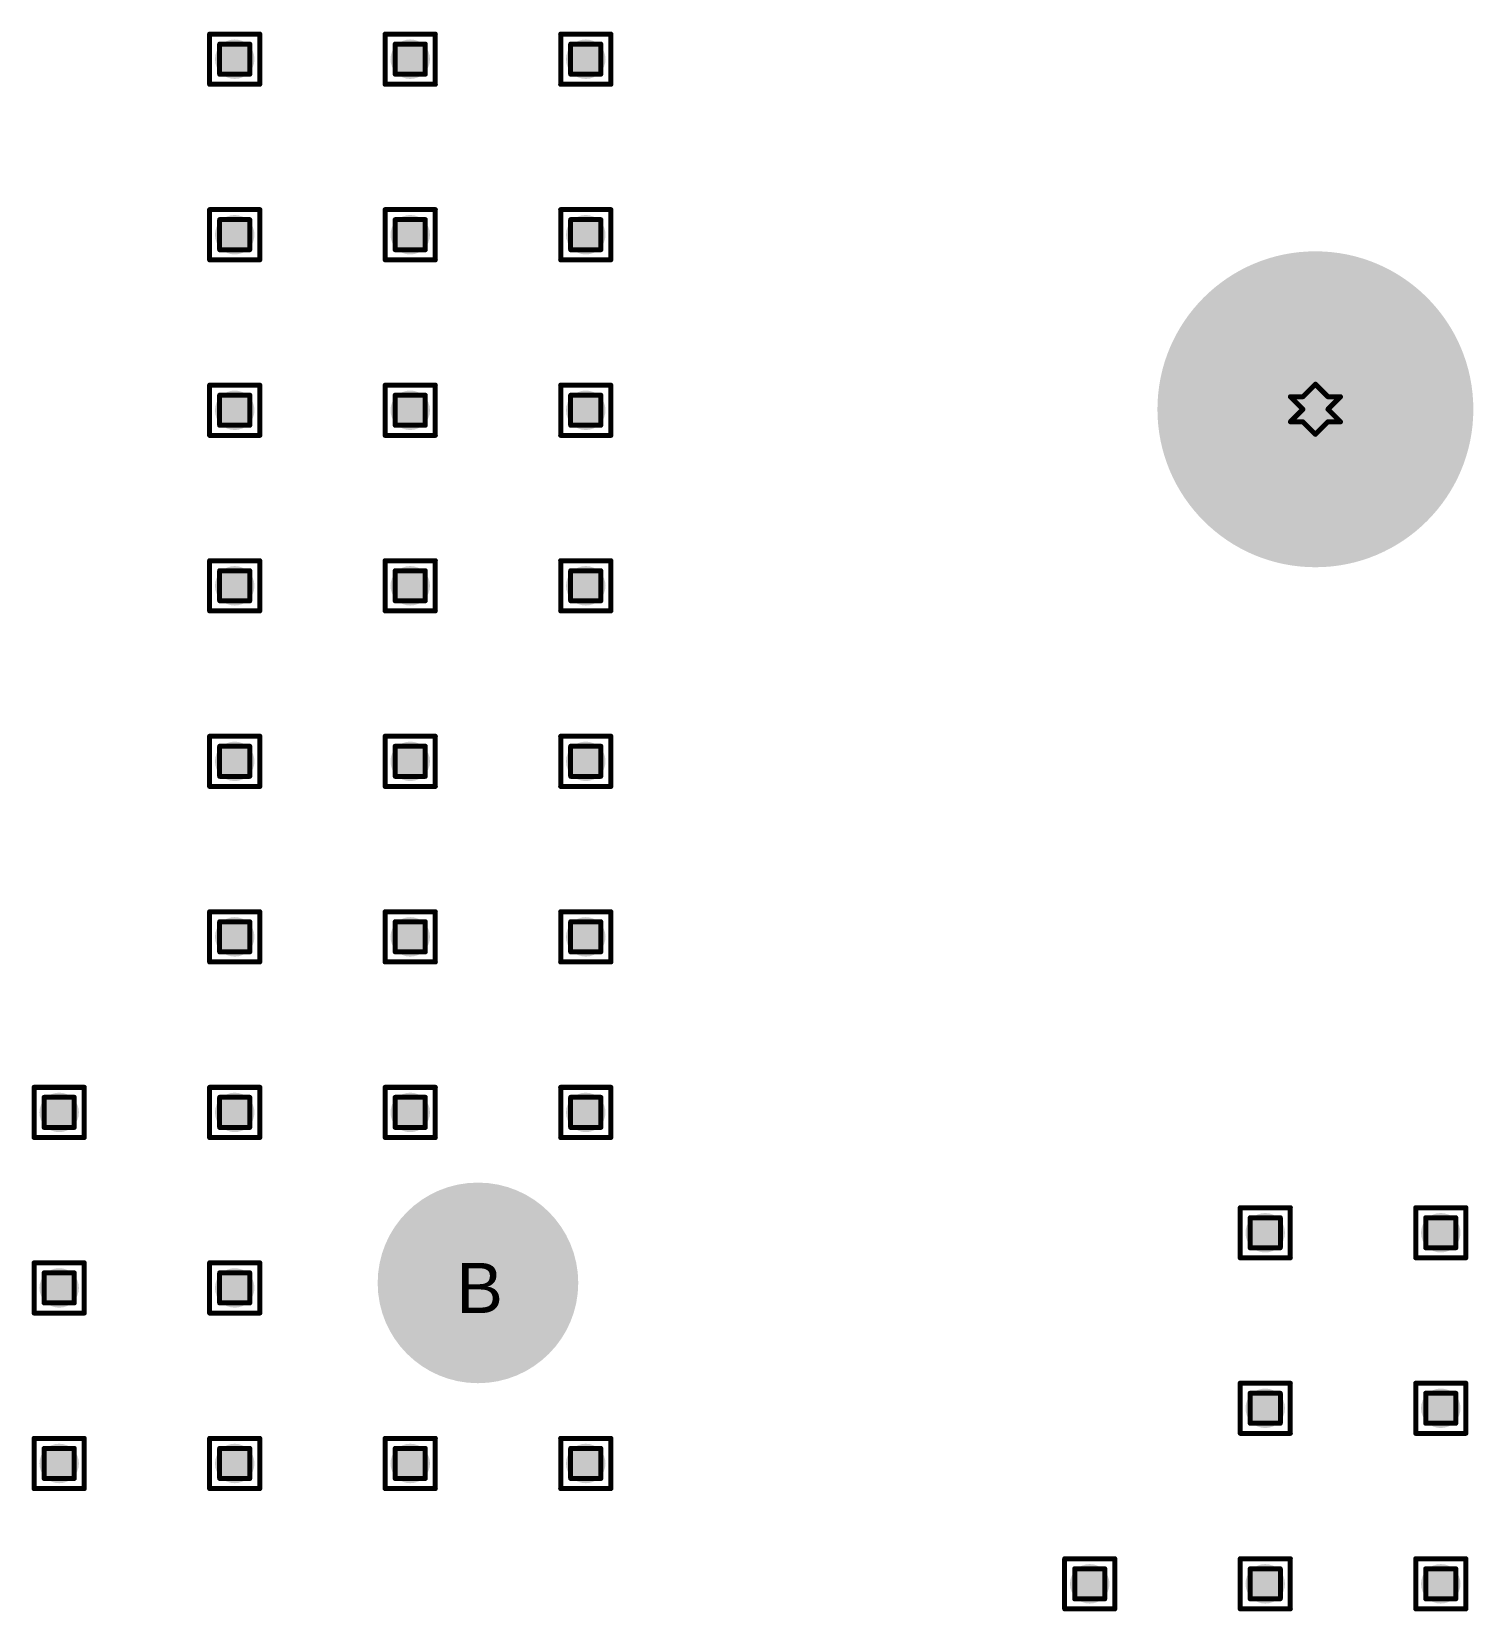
# Model space of a CAD drawing. Header units: millimetres. Extents: x -25 to 478, y -31 to 252.
# Drawn here: x 250.06 to 264.66, y 103.09 to 119.09 of the extents above; entities that cross this region are included whole.
import ezdxf

# ---------------------------------------------------------------- set-up
doc = ezdxf.new("R2010")
doc.units = ezdxf.units.MM
for name, color, linetype in [('DrillDrawing', 1, 'Continuous'), ('MultiLayer', 9, 'Continuous'), ('PadHoleLayer', 156, 'Continuous'), ('ViaHoleLayer', 16, 'Continuous')]:
    doc.layers.add(name, color=color, linetype=linetype)
doc.styles.add('Arial', font='', dxfattribs={"height": 0.2})
doc.styles.get('Arial').set_extended_font_data('Arial')

# ---------------------------------------------------------------- blocks, each defined once
blk = doc.blocks.new('KEYSTONE5000_956')
at = {"layer": 'MultiLayer'}
h = blk.add_hatch(color=9, dxfattribs=at)
edge = h.paths.add_edge_path()
edge.add_arc((0, 0), 1.016, 0, 360)
at = {"layer": 'PadHoleLayer'}
h = blk.add_hatch(color=156, dxfattribs=at)
edge = h.paths.add_edge_path()
edge.add_arc((0, 0), 0.508, 0, 360)

msp = doc.modelspace()

# ---------------------------------------------------------------- hatches: boundary and pattern name
at = {"layer": 'ViaHoleLayer'}
h = msp.add_hatch(color=16, dxfattribs=at)
edge = h.paths.add_edge_path()
edge.add_arc((252.113, 118.811), 0.2, 0, 360)
h = msp.add_hatch(color=16, dxfattribs=at)
edge = h.paths.add_edge_path()
edge.add_arc((253.891, 118.811), 0.2, 0, 360)
h = msp.add_hatch(color=16, dxfattribs=at)
edge = h.paths.add_edge_path()
edge.add_arc((255.669, 118.811), 0.2, 0, 360)
h = msp.add_hatch(color=16, dxfattribs=at)
edge = h.paths.add_edge_path()
edge.add_arc((252.113, 117.033), 0.2, 0, 360)
h = msp.add_hatch(color=16, dxfattribs=at)
edge = h.paths.add_edge_path()
edge.add_arc((253.891, 117.033), 0.2, 0, 360)
h = msp.add_hatch(color=16, dxfattribs=at)
edge = h.paths.add_edge_path()
edge.add_arc((255.669, 117.033), 0.2, 0, 360)
h = msp.add_hatch(color=16, dxfattribs=at)
edge = h.paths.add_edge_path()
edge.add_arc((263.06, 115.265), 1.6, 0, 360)
h = msp.add_hatch(color=16, dxfattribs=at)
edge = h.paths.add_edge_path()
edge.add_arc((252.113, 115.255), 0.2, 0, 360)
h = msp.add_hatch(color=16, dxfattribs=at)
edge = h.paths.add_edge_path()
edge.add_arc((253.891, 115.255), 0.2, 0, 360)
h = msp.add_hatch(color=16, dxfattribs=at)
edge = h.paths.add_edge_path()
edge.add_arc((255.669, 115.255), 0.2, 0, 360)
h = msp.add_hatch(color=16, dxfattribs=at)
edge = h.paths.add_edge_path()
edge.add_arc((252.113, 113.477), 0.2, 0, 360)
h = msp.add_hatch(color=16, dxfattribs=at)
edge = h.paths.add_edge_path()
edge.add_arc((253.891, 113.477), 0.2, 0, 360)
h = msp.add_hatch(color=16, dxfattribs=at)
edge = h.paths.add_edge_path()
edge.add_arc((255.669, 113.477), 0.2, 0, 360)
h = msp.add_hatch(color=16, dxfattribs=at)
edge = h.paths.add_edge_path()
edge.add_arc((252.113, 111.699), 0.2, 0, 360)
h = msp.add_hatch(color=16, dxfattribs=at)
edge = h.paths.add_edge_path()
edge.add_arc((253.891, 111.699), 0.2, 0, 360)
h = msp.add_hatch(color=16, dxfattribs=at)
edge = h.paths.add_edge_path()
edge.add_arc((255.669, 111.699), 0.2, 0, 360)
h = msp.add_hatch(color=16, dxfattribs=at)
edge = h.paths.add_edge_path()
edge.add_arc((252.113, 109.921), 0.2, 0, 360)
h = msp.add_hatch(color=16, dxfattribs=at)
edge = h.paths.add_edge_path()
edge.add_arc((253.891, 109.921), 0.2, 0, 360)
h = msp.add_hatch(color=16, dxfattribs=at)
edge = h.paths.add_edge_path()
edge.add_arc((255.669, 109.921), 0.2, 0, 360)
h = msp.add_hatch(color=16, dxfattribs=at)
edge = h.paths.add_edge_path()
edge.add_arc((250.335, 108.143), 0.2, 0, 360)
h = msp.add_hatch(color=16, dxfattribs=at)
edge = h.paths.add_edge_path()
edge.add_arc((252.113, 108.143), 0.2, 0, 360)
h = msp.add_hatch(color=16, dxfattribs=at)
edge = h.paths.add_edge_path()
edge.add_arc((253.891, 108.143), 0.2, 0, 360)
h = msp.add_hatch(color=16, dxfattribs=at)
edge = h.paths.add_edge_path()
edge.add_arc((255.669, 108.143), 0.2, 0, 360)
h = msp.add_hatch(color=16, dxfattribs=at)
edge = h.paths.add_edge_path()
edge.add_arc((262.552, 106.924), 0.2, 0, 360)
h = msp.add_hatch(color=16, dxfattribs=at)
edge = h.paths.add_edge_path()
edge.add_arc((264.33, 106.924), 0.2, 0, 360)
h = msp.add_hatch(color=16, dxfattribs=at)
edge = h.paths.add_edge_path()
edge.add_arc((250.335, 106.365), 0.2, 0, 360)
h = msp.add_hatch(color=16, dxfattribs=at)
edge = h.paths.add_edge_path()
edge.add_arc((252.113, 106.365), 0.2, 0, 360)
h = msp.add_hatch(color=16, dxfattribs=at)
edge = h.paths.add_edge_path()
edge.add_arc((262.552, 105.146), 0.2, 0, 360)
h = msp.add_hatch(color=16, dxfattribs=at)
edge = h.paths.add_edge_path()
edge.add_arc((264.33, 105.146), 0.2, 0, 360)
h = msp.add_hatch(color=16, dxfattribs=at)
edge = h.paths.add_edge_path()
edge.add_arc((250.335, 104.587), 0.2, 0, 360)
h = msp.add_hatch(color=16, dxfattribs=at)
edge = h.paths.add_edge_path()
edge.add_arc((252.113, 104.587), 0.2, 0, 360)
h = msp.add_hatch(color=16, dxfattribs=at)
edge = h.paths.add_edge_path()
edge.add_arc((253.891, 104.587), 0.2, 0, 360)
h = msp.add_hatch(color=16, dxfattribs=at)
edge = h.paths.add_edge_path()
edge.add_arc((255.669, 104.587), 0.2, 0, 360)
h = msp.add_hatch(color=16, dxfattribs=at)
edge = h.paths.add_edge_path()
edge.add_arc((260.774, 103.368), 0.2, 0, 360)
h = msp.add_hatch(color=16, dxfattribs=at)
edge = h.paths.add_edge_path()
edge.add_arc((262.552, 103.368), 0.2, 0, 360)
h = msp.add_hatch(color=16, dxfattribs=at)
edge = h.paths.add_edge_path()
edge.add_arc((264.33, 103.368), 0.2, 0, 360)

# ---------------------------------------------------------------- linework, layer by layer
at = {"layer": 'DrillDrawing', "const_width": 0.0508}
for points in [[(251.859, 119.065), (252.367, 119.065)], [(251.859, 118.557), (251.859, 119.065)], [(252.367, 118.557), (252.367, 119.065)], [(253.637, 119.065), (254.145, 119.065)], [(253.637, 118.557), (253.637, 119.065)], [(254.145, 118.557), (254.145, 119.065)], [(255.415, 119.065), (255.923, 119.065)], [(255.415, 118.557), (255.415, 119.065)], [(255.923, 118.557), (255.923, 119.065)], [(251.96, 118.964), (252.265, 118.964)], [(251.96, 118.659), (251.96, 118.964)], [(252.265, 118.659), (252.265, 118.964)], [(253.738, 118.964), (254.043, 118.964)], [(253.738, 118.659), (253.738, 118.964)], [(254.043, 118.659), (254.043, 118.964)], [(255.516, 118.964), (255.821, 118.964)], [(255.516, 118.659), (255.516, 118.964)], [(255.821, 118.659), (255.821, 118.964)], [(251.859, 118.557), (252.367, 118.557)], [(251.96, 118.659), (252.265, 118.659)], [(253.637, 118.557), (254.145, 118.557)], [(253.738, 118.659), (254.043, 118.659)], [(255.415, 118.557), (255.923, 118.557)], [(255.516, 118.659), (255.821, 118.659)], [(251.859, 117.287), (252.367, 117.287)], [(251.859, 116.779), (251.859, 117.287)], [(252.367, 116.779), (252.367, 117.287)], [(253.637, 117.287), (254.145, 117.287)], [(253.637, 116.779), (253.637, 117.287)], [(254.145, 116.779), (254.145, 117.287)], [(255.415, 117.287), (255.923, 117.287)], [(255.415, 116.779), (255.415, 117.287)], [(255.923, 116.779), (255.923, 117.287)], [(251.96, 117.186), (252.265, 117.186)], [(251.96, 116.881), (251.96, 117.186)], [(252.265, 116.881), (252.265, 117.186)], [(253.738, 117.186), (254.043, 117.186)], [(253.738, 116.881), (253.738, 117.186)], [(254.043, 116.881), (254.043, 117.186)], [(255.516, 117.186), (255.821, 117.186)], [(255.516, 116.881), (255.516, 117.186)], [(255.821, 116.881), (255.821, 117.186)], [(251.96, 116.881), (252.265, 116.881)], [(253.738, 116.881), (254.043, 116.881)], [(255.516, 116.881), (255.821, 116.881)], [(251.859, 116.779), (252.367, 116.779)], [(253.637, 116.779), (254.145, 116.779)], [(255.415, 116.779), (255.923, 116.779)], [(251.859, 115.509), (252.367, 115.509)], [(251.859, 115.001), (251.859, 115.509)], [(252.367, 115.001), (252.367, 115.509)], [(253.637, 115.509), (254.145, 115.509)], [(253.637, 115.001), (253.637, 115.509)], [(254.145, 115.001), (254.145, 115.509)], [(255.415, 115.509), (255.923, 115.509)], [(255.415, 115.001), (255.415, 115.509)], [(255.923, 115.001), (255.923, 115.509)], [(262.933, 115.392), (263.06, 115.519)], [(263.06, 115.519), (263.187, 115.392)], [(251.96, 115.408), (252.265, 115.408)], [(251.96, 115.103), (251.96, 115.408)], [(252.265, 115.103), (252.265, 115.408)], [(253.738, 115.408), (254.043, 115.408)], [(253.738, 115.103), (253.738, 115.408)], [(254.043, 115.103), (254.043, 115.408)], [(255.516, 115.408), (255.821, 115.408)], [(255.516, 115.103), (255.516, 115.408)], [(255.821, 115.103), (255.821, 115.408)], [(262.806, 115.392), (262.933, 115.265)], [(262.806, 115.392), (262.933, 115.392)], [(263.187, 115.392), (263.314, 115.392)], [(263.187, 115.265), (263.314, 115.392)], [(262.806, 115.138), (262.933, 115.265)], [(263.187, 115.265), (263.314, 115.138)], [(251.96, 115.103), (252.265, 115.103)], [(253.738, 115.103), (254.043, 115.103)], [(255.516, 115.103), (255.821, 115.103)], [(262.806, 115.138), (262.933, 115.138)], [(262.933, 115.138), (263.06, 115.011)], [(263.06, 115.011), (263.187, 115.138)], [(263.187, 115.138), (263.314, 115.138)], [(251.859, 115.001), (252.367, 115.001)], [(253.637, 115.001), (254.145, 115.001)], [(255.415, 115.001), (255.923, 115.001)], [(251.859, 113.731), (252.367, 113.731)], [(251.859, 113.223), (251.859, 113.731)], [(251.96, 113.63), (252.265, 113.63)], [(251.96, 113.325), (251.96, 113.63)], [(252.265, 113.325), (252.265, 113.63)], [(252.367, 113.223), (252.367, 113.731)], [(253.637, 113.731), (254.145, 113.731)], [(253.637, 113.223), (253.637, 113.731)], [(253.738, 113.63), (254.043, 113.63)], [(253.738, 113.325), (253.738, 113.63)], [(254.043, 113.325), (254.043, 113.63)], [(254.145, 113.223), (254.145, 113.731)], [(255.415, 113.731), (255.923, 113.731)], [(255.415, 113.223), (255.415, 113.731)], [(255.516, 113.63), (255.821, 113.63)], [(255.516, 113.325), (255.516, 113.63)], [(255.821, 113.325), (255.821, 113.63)], [(255.923, 113.223), (255.923, 113.731)], [(251.96, 113.325), (252.265, 113.325)], [(253.738, 113.325), (254.043, 113.325)], [(255.516, 113.325), (255.821, 113.325)], [(251.859, 113.223), (252.367, 113.223)], [(253.637, 113.223), (254.145, 113.223)], [(255.415, 113.223), (255.923, 113.223)], [(251.859, 111.953), (252.367, 111.953)], [(251.859, 111.445), (251.859, 111.953)], [(251.96, 111.852), (252.265, 111.852)], [(251.96, 111.547), (251.96, 111.852)], [(252.265, 111.547), (252.265, 111.852)], [(252.367, 111.445), (252.367, 111.953)], [(253.637, 111.953), (254.145, 111.953)], [(253.637, 111.445), (253.637, 111.953)], [(253.738, 111.852), (254.043, 111.852)], [(253.738, 111.547), (253.738, 111.852)], [(254.043, 111.547), (254.043, 111.852)], [(254.145, 111.445), (254.145, 111.953)], [(255.415, 111.953), (255.923, 111.953)], [(255.415, 111.445), (255.415, 111.953)], [(255.516, 111.852), (255.821, 111.852)], [(255.516, 111.547), (255.516, 111.852)], [(255.821, 111.547), (255.821, 111.852)], [(255.923, 111.445), (255.923, 111.953)], [(251.96, 111.547), (252.265, 111.547)], [(253.738, 111.547), (254.043, 111.547)], [(255.516, 111.547), (255.821, 111.547)], [(251.859, 111.445), (252.367, 111.445)], [(253.637, 111.445), (254.145, 111.445)], [(255.415, 111.445), (255.923, 111.445)], [(251.859, 110.175), (252.367, 110.175)], [(251.859, 109.667), (251.859, 110.175)], [(251.96, 110.074), (252.265, 110.074)], [(251.96, 109.769), (251.96, 110.074)], [(252.265, 109.769), (252.265, 110.074)], [(252.367, 109.667), (252.367, 110.175)], [(253.637, 110.175), (254.145, 110.175)], [(253.637, 109.667), (253.637, 110.175)], [(253.738, 110.074), (254.043, 110.074)], [(253.738, 109.769), (253.738, 110.074)], [(254.043, 109.769), (254.043, 110.074)], [(254.145, 109.667), (254.145, 110.175)], [(255.415, 110.175), (255.923, 110.175)], [(255.415, 109.667), (255.415, 110.175)], [(255.516, 110.074), (255.821, 110.074)], [(255.516, 109.769), (255.516, 110.074)], [(255.821, 109.769), (255.821, 110.074)], [(255.923, 109.667), (255.923, 110.175)], [(251.96, 109.769), (252.265, 109.769)], [(253.738, 109.769), (254.043, 109.769)], [(255.516, 109.769), (255.821, 109.769)], [(251.859, 109.667), (252.367, 109.667)], [(253.637, 109.667), (254.145, 109.667)], [(255.415, 109.667), (255.923, 109.667)], [(250.081, 108.397), (250.589, 108.397)], [(250.081, 107.889), (250.081, 108.397)], [(250.589, 107.889), (250.589, 108.397)], [(251.859, 108.397), (252.367, 108.397)], [(251.859, 107.889), (251.859, 108.397)], [(252.367, 107.889), (252.367, 108.397)], [(253.637, 108.397), (254.145, 108.397)], [(253.637, 107.889), (253.637, 108.397)], [(254.145, 107.889), (254.145, 108.397)], [(255.415, 108.397), (255.923, 108.397)], [(255.415, 107.889), (255.415, 108.397)], [(255.923, 107.889), (255.923, 108.397)], [(250.182, 108.296), (250.487, 108.296)], [(250.182, 107.991), (250.182, 108.296)], [(250.487, 107.991), (250.487, 108.296)], [(251.96, 108.296), (252.265, 108.296)], [(251.96, 107.991), (251.96, 108.296)], [(252.265, 107.991), (252.265, 108.296)], [(253.738, 108.296), (254.043, 108.296)], [(253.738, 107.991), (253.738, 108.296)], [(254.043, 107.991), (254.043, 108.296)], [(255.516, 108.296), (255.821, 108.296)], [(255.516, 107.991), (255.516, 108.296)], [(255.821, 107.991), (255.821, 108.296)], [(250.182, 107.991), (250.487, 107.991)], [(251.96, 107.991), (252.265, 107.991)], [(253.738, 107.991), (254.043, 107.991)], [(255.516, 107.991), (255.821, 107.991)], [(250.081, 107.889), (250.589, 107.889)], [(251.859, 107.889), (252.367, 107.889)], [(253.637, 107.889), (254.145, 107.889)], [(255.415, 107.889), (255.923, 107.889)], [(262.298, 107.178), (262.806, 107.178)], [(262.298, 106.67), (262.298, 107.178)], [(262.4, 107.076), (262.705, 107.076)], [(262.4, 106.772), (262.4, 107.076)], [(262.705, 106.772), (262.705, 107.076)], [(262.806, 106.67), (262.806, 107.178)], [(264.076, 107.178), (264.584, 107.178)], [(264.076, 106.67), (264.076, 107.178)], [(264.178, 107.076), (264.483, 107.076)], [(264.178, 106.772), (264.178, 107.076)], [(264.483, 106.772), (264.483, 107.076)], [(264.584, 106.67), (264.584, 107.178)], [(262.4, 106.772), (262.705, 106.772)], [(264.178, 106.772), (264.483, 106.772)], [(250.081, 106.619), (250.589, 106.619)], [(250.081, 106.111), (250.081, 106.619)], [(250.589, 106.111), (250.589, 106.619)], [(251.859, 106.619), (252.367, 106.619)], [(251.859, 106.111), (251.859, 106.619)], [(252.367, 106.111), (252.367, 106.619)], [(262.298, 106.67), (262.806, 106.67)], [(264.076, 106.67), (264.584, 106.67)], [(250.182, 106.518), (250.487, 106.518)], [(250.182, 106.213), (250.182, 106.518)], [(250.487, 106.213), (250.487, 106.518)], [(251.96, 106.518), (252.265, 106.518)], [(251.96, 106.213), (251.96, 106.518)], [(252.265, 106.213), (252.265, 106.518)], [(250.081, 106.111), (250.589, 106.111)], [(250.182, 106.213), (250.487, 106.213)], [(251.859, 106.111), (252.367, 106.111)], [(251.96, 106.213), (252.265, 106.213)], [(262.298, 105.4), (262.806, 105.4)], [(262.298, 104.892), (262.298, 105.4)], [(262.4, 105.298), (262.705, 105.298)], [(262.4, 104.994), (262.4, 105.298)], [(262.705, 104.994), (262.705, 105.298)], [(262.806, 104.892), (262.806, 105.4)], [(264.076, 105.4), (264.584, 105.4)], [(264.076, 104.892), (264.076, 105.4)], [(264.178, 105.298), (264.483, 105.298)], [(264.178, 104.994), (264.178, 105.298)], [(264.483, 104.994), (264.483, 105.298)], [(264.584, 104.892), (264.584, 105.4)], [(262.4, 104.994), (262.705, 104.994)], [(264.178, 104.994), (264.483, 104.994)], [(250.081, 104.841), (250.589, 104.841)], [(250.081, 104.333), (250.081, 104.841)], [(250.589, 104.333), (250.589, 104.841)], [(251.859, 104.841), (252.367, 104.841)], [(251.859, 104.333), (251.859, 104.841)], [(252.367, 104.333), (252.367, 104.841)], [(253.637, 104.841), (254.145, 104.841)], [(253.637, 104.333), (253.637, 104.841)], [(254.145, 104.333), (254.145, 104.841)], [(255.415, 104.841), (255.923, 104.841)], [(255.415, 104.333), (255.415, 104.841)], [(255.923, 104.333), (255.923, 104.841)], [(262.298, 104.892), (262.806, 104.892)], [(264.076, 104.892), (264.584, 104.892)], [(250.182, 104.74), (250.487, 104.74)], [(250.182, 104.435), (250.182, 104.74)], [(250.487, 104.435), (250.487, 104.74)], [(251.96, 104.74), (252.265, 104.74)], [(251.96, 104.435), (251.96, 104.74)], [(252.265, 104.435), (252.265, 104.74)], [(253.738, 104.74), (254.043, 104.74)], [(253.738, 104.435), (253.738, 104.74)], [(254.043, 104.435), (254.043, 104.74)], [(255.516, 104.74), (255.821, 104.74)], [(255.516, 104.435), (255.516, 104.74)], [(255.821, 104.435), (255.821, 104.74)], [(250.081, 104.333), (250.589, 104.333)], [(250.182, 104.435), (250.487, 104.435)], [(251.859, 104.333), (252.367, 104.333)], [(251.96, 104.435), (252.265, 104.435)], [(253.637, 104.333), (254.145, 104.333)], [(253.738, 104.435), (254.043, 104.435)], [(255.415, 104.333), (255.923, 104.333)], [(255.516, 104.435), (255.821, 104.435)], [(260.52, 103.622), (261.028, 103.622)], [(260.52, 103.114), (260.52, 103.622)], [(260.622, 103.52), (260.927, 103.52)], [(260.622, 103.216), (260.622, 103.52)], [(260.927, 103.216), (260.927, 103.52)], [(261.028, 103.114), (261.028, 103.622)], [(262.298, 103.622), (262.806, 103.622)], [(262.298, 103.114), (262.298, 103.622)], [(262.4, 103.52), (262.705, 103.52)], [(262.4, 103.216), (262.4, 103.52)], [(262.705, 103.216), (262.705, 103.52)], [(262.806, 103.114), (262.806, 103.622)], [(264.076, 103.622), (264.584, 103.622)], [(264.076, 103.114), (264.076, 103.622)], [(264.178, 103.52), (264.483, 103.52)], [(264.178, 103.216), (264.178, 103.52)], [(264.483, 103.216), (264.483, 103.52)], [(264.584, 103.114), (264.584, 103.622)], [(260.622, 103.216), (260.927, 103.216)], [(262.4, 103.216), (262.705, 103.216)], [(264.178, 103.216), (264.483, 103.216)], [(260.52, 103.114), (261.028, 103.114)], [(262.298, 103.114), (262.806, 103.114)], [(264.076, 103.114), (264.584, 103.114)]]:
    msp.add_lwpolyline(points, dxfattribs=at)
at = {"layer": 'DrillDrawing', "const_width": 0.0254}
for points in [[(251.846, 119.065, 1), (251.872, 119.065, 1)], [(251.846, 119.065, 1), (251.872, 119.065, 1)], [(252.354, 119.065, 1), (252.38, 119.065, 1)], [(252.354, 119.065, 1), (252.38, 119.065, 1)], [(253.624, 119.065, 1), (253.65, 119.065, 1)], [(253.624, 119.065, 1), (253.65, 119.065, 1)], [(254.132, 119.065, 1), (254.158, 119.065, 1)], [(254.132, 119.065, 1), (254.158, 119.065, 1)], [(255.402, 119.065, 1), (255.428, 119.065, 1)], [(255.402, 119.065, 1), (255.428, 119.065, 1)], [(255.91, 119.065, 1), (255.936, 119.065, 1)], [(255.91, 119.065, 1), (255.936, 119.065, 1)], [(251.948, 118.964, 1), (251.973, 118.964, 1)], [(251.948, 118.964, 1), (251.973, 118.964, 1)], [(252.253, 118.964, 1), (252.278, 118.964, 1)], [(252.253, 118.964, 1), (252.278, 118.964, 1)], [(253.726, 118.964, 1), (253.751, 118.964, 1)], [(253.726, 118.964, 1), (253.751, 118.964, 1)], [(254.031, 118.964, 1), (254.056, 118.964, 1)], [(254.031, 118.964, 1), (254.056, 118.964, 1)], [(255.504, 118.964, 1), (255.529, 118.964, 1)], [(255.504, 118.964, 1), (255.529, 118.964, 1)], [(255.809, 118.964, 1), (255.834, 118.964, 1)], [(255.809, 118.964, 1), (255.834, 118.964, 1)], [(251.846, 118.557, 1), (251.872, 118.557, 1)], [(251.846, 118.557, 1), (251.872, 118.557, 1)], [(251.948, 118.659, 1), (251.973, 118.659, 1)], [(251.948, 118.659, 1), (251.973, 118.659, 1)], [(252.253, 118.659, 1), (252.278, 118.659, 1)], [(252.253, 118.659, 1), (252.278, 118.659, 1)], [(252.354, 118.557, 1), (252.38, 118.557, 1)], [(252.354, 118.557, 1), (252.38, 118.557, 1)], [(253.624, 118.557, 1), (253.65, 118.557, 1)], [(253.624, 118.557, 1), (253.65, 118.557, 1)], [(253.726, 118.659, 1), (253.751, 118.659, 1)], [(253.726, 118.659, 1), (253.751, 118.659, 1)], [(254.031, 118.659, 1), (254.056, 118.659, 1)], [(254.031, 118.659, 1), (254.056, 118.659, 1)], [(254.132, 118.557, 1), (254.158, 118.557, 1)], [(254.132, 118.557, 1), (254.158, 118.557, 1)], [(255.402, 118.557, 1), (255.428, 118.557, 1)], [(255.402, 118.557, 1), (255.428, 118.557, 1)], [(255.504, 118.659, 1), (255.529, 118.659, 1)], [(255.504, 118.659, 1), (255.529, 118.659, 1)], [(255.809, 118.659, 1), (255.834, 118.659, 1)], [(255.809, 118.659, 1), (255.834, 118.659, 1)], [(255.91, 118.557, 1), (255.936, 118.557, 1)], [(255.91, 118.557, 1), (255.936, 118.557, 1)], [(251.846, 117.287, 1), (251.872, 117.287, 1)], [(251.846, 117.287, 1), (251.872, 117.287, 1)], [(252.354, 117.287, 1), (252.38, 117.287, 1)], [(252.354, 117.287, 1), (252.38, 117.287, 1)], [(253.624, 117.287, 1), (253.65, 117.287, 1)], [(253.624, 117.287, 1), (253.65, 117.287, 1)], [(254.132, 117.287, 1), (254.158, 117.287, 1)], [(254.132, 117.287, 1), (254.158, 117.287, 1)], [(255.402, 117.287, 1), (255.428, 117.287, 1)], [(255.402, 117.287, 1), (255.428, 117.287, 1)], [(255.91, 117.287, 1), (255.936, 117.287, 1)], [(255.91, 117.287, 1), (255.936, 117.287, 1)], [(251.948, 117.186, 1), (251.973, 117.186, 1)], [(251.948, 117.186, 1), (251.973, 117.186, 1)], [(252.253, 117.186, 1), (252.278, 117.186, 1)], [(252.253, 117.186, 1), (252.278, 117.186, 1)], [(253.726, 117.186, 1), (253.751, 117.186, 1)], [(253.726, 117.186, 1), (253.751, 117.186, 1)], [(254.031, 117.186, 1), (254.056, 117.186, 1)], [(254.031, 117.186, 1), (254.056, 117.186, 1)], [(255.504, 117.186, 1), (255.529, 117.186, 1)], [(255.504, 117.186, 1), (255.529, 117.186, 1)], [(255.809, 117.186, 1), (255.834, 117.186, 1)], [(255.809, 117.186, 1), (255.834, 117.186, 1)], [(251.948, 116.881, 1), (251.973, 116.881, 1)], [(251.948, 116.881, 1), (251.973, 116.881, 1)], [(252.253, 116.881, 1), (252.278, 116.881, 1)], [(252.253, 116.881, 1), (252.278, 116.881, 1)], [(253.726, 116.881, 1), (253.751, 116.881, 1)], [(253.726, 116.881, 1), (253.751, 116.881, 1)], [(254.031, 116.881, 1), (254.056, 116.881, 1)], [(254.031, 116.881, 1), (254.056, 116.881, 1)], [(255.504, 116.881, 1), (255.529, 116.881, 1)], [(255.504, 116.881, 1), (255.529, 116.881, 1)], [(255.809, 116.881, 1), (255.834, 116.881, 1)], [(255.809, 116.881, 1), (255.834, 116.881, 1)], [(251.846, 116.779, 1), (251.872, 116.779, 1)], [(251.846, 116.779, 1), (251.872, 116.779, 1)], [(252.354, 116.779, 1), (252.38, 116.779, 1)], [(252.354, 116.779, 1), (252.38, 116.779, 1)], [(253.624, 116.779, 1), (253.65, 116.779, 1)], [(253.624, 116.779, 1), (253.65, 116.779, 1)], [(254.132, 116.779, 1), (254.158, 116.779, 1)], [(254.132, 116.779, 1), (254.158, 116.779, 1)], [(255.402, 116.779, 1), (255.428, 116.779, 1)], [(255.402, 116.779, 1), (255.428, 116.779, 1)], [(255.91, 116.779, 1), (255.936, 116.779, 1)], [(255.91, 116.779, 1), (255.936, 116.779, 1)], [(251.846, 115.509, 1), (251.872, 115.509, 1)], [(251.846, 115.509, 1), (251.872, 115.509, 1)], [(252.354, 115.509, 1), (252.38, 115.509, 1)], [(252.354, 115.509, 1), (252.38, 115.509, 1)], [(253.624, 115.509, 1), (253.65, 115.509, 1)], [(253.624, 115.509, 1), (253.65, 115.509, 1)], [(254.132, 115.509, 1), (254.158, 115.509, 1)], [(254.132, 115.509, 1), (254.158, 115.509, 1)], [(255.402, 115.509, 1), (255.428, 115.509, 1)], [(255.402, 115.509, 1), (255.428, 115.509, 1)], [(255.91, 115.509, 1), (255.936, 115.509, 1)], [(255.91, 115.509, 1), (255.936, 115.509, 1)], [(263.048, 115.519, 1), (263.073, 115.519, 1)], [(263.048, 115.519, 1), (263.073, 115.519, 1)], [(251.948, 115.408, 1), (251.973, 115.408, 1)], [(251.948, 115.408, 1), (251.973, 115.408, 1)], [(252.253, 115.408, 1), (252.278, 115.408, 1)], [(252.253, 115.408, 1), (252.278, 115.408, 1)], [(253.726, 115.408, 1), (253.751, 115.408, 1)], [(253.726, 115.408, 1), (253.751, 115.408, 1)], [(254.031, 115.408, 1), (254.056, 115.408, 1)], [(254.031, 115.408, 1), (254.056, 115.408, 1)], [(255.504, 115.408, 1), (255.529, 115.408, 1)], [(255.504, 115.408, 1), (255.529, 115.408, 1)], [(255.809, 115.408, 1), (255.834, 115.408, 1)], [(255.809, 115.408, 1), (255.834, 115.408, 1)], [(262.794, 115.392, 1), (262.819, 115.392, 1)], [(262.794, 115.392, 1), (262.819, 115.392, 1)], [(262.921, 115.392, 1), (262.946, 115.392, 1)], [(262.921, 115.392, 1), (262.946, 115.392, 1)], [(263.175, 115.392, 1), (263.2, 115.392, 1)], [(263.175, 115.392, 1), (263.2, 115.392, 1)], [(263.302, 115.392, 1), (263.327, 115.392, 1)], [(263.302, 115.392, 1), (263.327, 115.392, 1)], [(262.921, 115.265, 1), (262.946, 115.265, 1)], [(262.921, 115.265, 1), (262.946, 115.265, 1)], [(263.175, 115.265, 1), (263.2, 115.265, 1)], [(263.175, 115.265, 1), (263.2, 115.265, 1)], [(251.948, 115.103, 1), (251.973, 115.103, 1)], [(251.948, 115.103, 1), (251.973, 115.103, 1)], [(252.253, 115.103, 1), (252.278, 115.103, 1)], [(252.253, 115.103, 1), (252.278, 115.103, 1)], [(253.726, 115.103, 1), (253.751, 115.103, 1)], [(253.726, 115.103, 1), (253.751, 115.103, 1)], [(254.031, 115.103, 1), (254.056, 115.103, 1)], [(254.031, 115.103, 1), (254.056, 115.103, 1)], [(255.504, 115.103, 1), (255.529, 115.103, 1)], [(255.504, 115.103, 1), (255.529, 115.103, 1)], [(255.809, 115.103, 1), (255.834, 115.103, 1)], [(255.809, 115.103, 1), (255.834, 115.103, 1)], [(262.794, 115.138, 1), (262.819, 115.138, 1)], [(262.794, 115.138, 1), (262.819, 115.138, 1)], [(262.921, 115.138, 1), (262.946, 115.138, 1)], [(262.921, 115.138, 1), (262.946, 115.138, 1)], [(263.175, 115.138, 1), (263.2, 115.138, 1)], [(263.175, 115.138, 1), (263.2, 115.138, 1)], [(263.302, 115.138, 1), (263.327, 115.138, 1)], [(263.302, 115.138, 1), (263.327, 115.138, 1)], [(251.846, 115.001, 1), (251.872, 115.001, 1)], [(251.846, 115.001, 1), (251.872, 115.001, 1)], [(252.354, 115.001, 1), (252.38, 115.001, 1)], [(252.354, 115.001, 1), (252.38, 115.001, 1)], [(253.624, 115.001, 1), (253.65, 115.001, 1)], [(253.624, 115.001, 1), (253.65, 115.001, 1)], [(254.132, 115.001, 1), (254.158, 115.001, 1)], [(254.132, 115.001, 1), (254.158, 115.001, 1)], [(255.402, 115.001, 1), (255.428, 115.001, 1)], [(255.402, 115.001, 1), (255.428, 115.001, 1)], [(255.91, 115.001, 1), (255.936, 115.001, 1)], [(255.91, 115.001, 1), (255.936, 115.001, 1)], [(263.048, 115.011, 1), (263.073, 115.011, 1)], [(263.048, 115.011, 1), (263.073, 115.011, 1)], [(251.846, 113.731, 1), (251.872, 113.731, 1)], [(251.846, 113.731, 1), (251.872, 113.731, 1)], [(251.948, 113.63, 1), (251.973, 113.63, 1)], [(251.948, 113.63, 1), (251.973, 113.63, 1)], [(252.253, 113.63, 1), (252.278, 113.63, 1)], [(252.253, 113.63, 1), (252.278, 113.63, 1)], [(252.354, 113.731, 1), (252.38, 113.731, 1)], [(252.354, 113.731, 1), (252.38, 113.731, 1)], [(253.624, 113.731, 1), (253.65, 113.731, 1)], [(253.624, 113.731, 1), (253.65, 113.731, 1)], [(253.726, 113.63, 1), (253.751, 113.63, 1)], [(253.726, 113.63, 1), (253.751, 113.63, 1)], [(254.031, 113.63, 1), (254.056, 113.63, 1)], [(254.031, 113.63, 1), (254.056, 113.63, 1)], [(254.132, 113.731, 1), (254.158, 113.731, 1)], [(254.132, 113.731, 1), (254.158, 113.731, 1)], [(255.402, 113.731, 1), (255.428, 113.731, 1)], [(255.402, 113.731, 1), (255.428, 113.731, 1)], [(255.504, 113.63, 1), (255.529, 113.63, 1)], [(255.504, 113.63, 1), (255.529, 113.63, 1)], [(255.809, 113.63, 1), (255.834, 113.63, 1)], [(255.809, 113.63, 1), (255.834, 113.63, 1)], [(255.91, 113.731, 1), (255.936, 113.731, 1)], [(255.91, 113.731, 1), (255.936, 113.731, 1)], [(251.948, 113.325, 1), (251.973, 113.325, 1)], [(251.948, 113.325, 1), (251.973, 113.325, 1)], [(252.253, 113.325, 1), (252.278, 113.325, 1)], [(252.253, 113.325, 1), (252.278, 113.325, 1)], [(253.726, 113.325, 1), (253.751, 113.325, 1)], [(253.726, 113.325, 1), (253.751, 113.325, 1)], [(254.031, 113.325, 1), (254.056, 113.325, 1)], [(254.031, 113.325, 1), (254.056, 113.325, 1)], [(255.504, 113.325, 1), (255.529, 113.325, 1)], [(255.504, 113.325, 1), (255.529, 113.325, 1)], [(255.809, 113.325, 1), (255.834, 113.325, 1)], [(255.809, 113.325, 1), (255.834, 113.325, 1)], [(251.846, 113.223, 1), (251.872, 113.223, 1)], [(251.846, 113.223, 1), (251.872, 113.223, 1)], [(252.354, 113.223, 1), (252.38, 113.223, 1)], [(252.354, 113.223, 1), (252.38, 113.223, 1)], [(253.624, 113.223, 1), (253.65, 113.223, 1)], [(253.624, 113.223, 1), (253.65, 113.223, 1)], [(254.132, 113.223, 1), (254.158, 113.223, 1)], [(254.132, 113.223, 1), (254.158, 113.223, 1)], [(255.402, 113.223, 1), (255.428, 113.223, 1)], [(255.402, 113.223, 1), (255.428, 113.223, 1)], [(255.91, 113.223, 1), (255.936, 113.223, 1)], [(255.91, 113.223, 1), (255.936, 113.223, 1)], [(251.846, 111.953, 1), (251.872, 111.953, 1)], [(251.846, 111.953, 1), (251.872, 111.953, 1)], [(251.948, 111.852, 1), (251.973, 111.852, 1)], [(251.948, 111.852, 1), (251.973, 111.852, 1)], [(252.253, 111.852, 1), (252.278, 111.852, 1)], [(252.253, 111.852, 1), (252.278, 111.852, 1)], [(252.354, 111.953, 1), (252.38, 111.953, 1)], [(252.354, 111.953, 1), (252.38, 111.953, 1)], [(253.624, 111.953, 1), (253.65, 111.953, 1)], [(253.624, 111.953, 1), (253.65, 111.953, 1)], [(253.726, 111.852, 1), (253.751, 111.852, 1)], [(253.726, 111.852, 1), (253.751, 111.852, 1)], [(254.031, 111.852, 1), (254.056, 111.852, 1)], [(254.031, 111.852, 1), (254.056, 111.852, 1)], [(254.132, 111.953, 1), (254.158, 111.953, 1)], [(254.132, 111.953, 1), (254.158, 111.953, 1)], [(255.402, 111.953, 1), (255.428, 111.953, 1)], [(255.402, 111.953, 1), (255.428, 111.953, 1)], [(255.504, 111.852, 1), (255.529, 111.852, 1)], [(255.504, 111.852, 1), (255.529, 111.852, 1)], [(255.809, 111.852, 1), (255.834, 111.852, 1)], [(255.809, 111.852, 1), (255.834, 111.852, 1)], [(255.91, 111.953, 1), (255.936, 111.953, 1)], [(255.91, 111.953, 1), (255.936, 111.953, 1)], [(251.948, 111.547, 1), (251.973, 111.547, 1)], [(251.948, 111.547, 1), (251.973, 111.547, 1)], [(252.253, 111.547, 1), (252.278, 111.547, 1)], [(252.253, 111.547, 1), (252.278, 111.547, 1)], [(253.726, 111.547, 1), (253.751, 111.547, 1)], [(253.726, 111.547, 1), (253.751, 111.547, 1)], [(254.031, 111.547, 1), (254.056, 111.547, 1)], [(254.031, 111.547, 1), (254.056, 111.547, 1)], [(255.504, 111.547, 1), (255.529, 111.547, 1)], [(255.504, 111.547, 1), (255.529, 111.547, 1)], [(255.809, 111.547, 1), (255.834, 111.547, 1)], [(255.809, 111.547, 1), (255.834, 111.547, 1)], [(251.846, 111.445, 1), (251.872, 111.445, 1)], [(251.846, 111.445, 1), (251.872, 111.445, 1)], [(252.354, 111.445, 1), (252.38, 111.445, 1)], [(252.354, 111.445, 1), (252.38, 111.445, 1)], [(253.624, 111.445, 1), (253.65, 111.445, 1)], [(253.624, 111.445, 1), (253.65, 111.445, 1)], [(254.132, 111.445, 1), (254.158, 111.445, 1)], [(254.132, 111.445, 1), (254.158, 111.445, 1)], [(255.402, 111.445, 1), (255.428, 111.445, 1)], [(255.402, 111.445, 1), (255.428, 111.445, 1)], [(255.91, 111.445, 1), (255.936, 111.445, 1)], [(255.91, 111.445, 1), (255.936, 111.445, 1)], [(251.846, 110.175, 1), (251.872, 110.175, 1)], [(251.846, 110.175, 1), (251.872, 110.175, 1)], [(251.948, 110.074, 1), (251.973, 110.074, 1)], [(251.948, 110.074, 1), (251.973, 110.074, 1)], [(252.253, 110.074, 1), (252.278, 110.074, 1)], [(252.253, 110.074, 1), (252.278, 110.074, 1)], [(252.354, 110.175, 1), (252.38, 110.175, 1)], [(252.354, 110.175, 1), (252.38, 110.175, 1)], [(253.624, 110.175, 1), (253.65, 110.175, 1)], [(253.624, 110.175, 1), (253.65, 110.175, 1)], [(253.726, 110.074, 1), (253.751, 110.074, 1)], [(253.726, 110.074, 1), (253.751, 110.074, 1)], [(254.031, 110.074, 1), (254.056, 110.074, 1)], [(254.031, 110.074, 1), (254.056, 110.074, 1)], [(254.132, 110.175, 1), (254.158, 110.175, 1)], [(254.132, 110.175, 1), (254.158, 110.175, 1)], [(255.402, 110.175, 1), (255.428, 110.175, 1)], [(255.402, 110.175, 1), (255.428, 110.175, 1)], [(255.504, 110.074, 1), (255.529, 110.074, 1)], [(255.504, 110.074, 1), (255.529, 110.074, 1)], [(255.809, 110.074, 1), (255.834, 110.074, 1)], [(255.809, 110.074, 1), (255.834, 110.074, 1)], [(255.91, 110.175, 1), (255.936, 110.175, 1)], [(255.91, 110.175, 1), (255.936, 110.175, 1)], [(251.948, 109.769, 1), (251.973, 109.769, 1)], [(251.948, 109.769, 1), (251.973, 109.769, 1)], [(252.253, 109.769, 1), (252.278, 109.769, 1)], [(252.253, 109.769, 1), (252.278, 109.769, 1)], [(253.726, 109.769, 1), (253.751, 109.769, 1)], [(253.726, 109.769, 1), (253.751, 109.769, 1)], [(254.031, 109.769, 1), (254.056, 109.769, 1)], [(254.031, 109.769, 1), (254.056, 109.769, 1)], [(255.504, 109.769, 1), (255.529, 109.769, 1)], [(255.504, 109.769, 1), (255.529, 109.769, 1)], [(255.809, 109.769, 1), (255.834, 109.769, 1)], [(255.809, 109.769, 1), (255.834, 109.769, 1)], [(251.846, 109.667, 1), (251.872, 109.667, 1)], [(251.846, 109.667, 1), (251.872, 109.667, 1)], [(252.354, 109.667, 1), (252.38, 109.667, 1)], [(252.354, 109.667, 1), (252.38, 109.667, 1)], [(253.624, 109.667, 1), (253.65, 109.667, 1)], [(253.624, 109.667, 1), (253.65, 109.667, 1)], [(254.132, 109.667, 1), (254.158, 109.667, 1)], [(254.132, 109.667, 1), (254.158, 109.667, 1)], [(255.402, 109.667, 1), (255.428, 109.667, 1)], [(255.402, 109.667, 1), (255.428, 109.667, 1)], [(255.91, 109.667, 1), (255.936, 109.667, 1)], [(255.91, 109.667, 1), (255.936, 109.667, 1)], [(250.068, 108.397, 1), (250.094, 108.397, 1)], [(250.068, 108.397, 1), (250.094, 108.397, 1)], [(250.576, 108.397, 1), (250.602, 108.397, 1)], [(250.576, 108.397, 1), (250.602, 108.397, 1)], [(251.846, 108.397, 1), (251.872, 108.397, 1)], [(251.846, 108.397, 1), (251.872, 108.397, 1)], [(252.354, 108.397, 1), (252.38, 108.397, 1)], [(252.354, 108.397, 1), (252.38, 108.397, 1)], [(253.624, 108.397, 1), (253.65, 108.397, 1)], [(253.624, 108.397, 1), (253.65, 108.397, 1)], [(254.132, 108.397, 1), (254.158, 108.397, 1)], [(254.132, 108.397, 1), (254.158, 108.397, 1)], [(255.402, 108.397, 1), (255.428, 108.397, 1)], [(255.402, 108.397, 1), (255.428, 108.397, 1)], [(255.91, 108.397, 1), (255.936, 108.397, 1)], [(255.91, 108.397, 1), (255.936, 108.397, 1)], [(250.17, 108.296, 1), (250.195, 108.296, 1)], [(250.17, 108.296, 1), (250.195, 108.296, 1)], [(250.475, 108.296, 1), (250.5, 108.296, 1)], [(250.475, 108.296, 1), (250.5, 108.296, 1)], [(251.948, 108.296, 1), (251.973, 108.296, 1)], [(251.948, 108.296, 1), (251.973, 108.296, 1)], [(252.253, 108.296, 1), (252.278, 108.296, 1)], [(252.253, 108.296, 1), (252.278, 108.296, 1)], [(253.726, 108.296, 1), (253.751, 108.296, 1)], [(253.726, 108.296, 1), (253.751, 108.296, 1)], [(254.031, 108.296, 1), (254.056, 108.296, 1)], [(254.031, 108.296, 1), (254.056, 108.296, 1)], [(255.504, 108.296, 1), (255.529, 108.296, 1)], [(255.504, 108.296, 1), (255.529, 108.296, 1)], [(255.809, 108.296, 1), (255.834, 108.296, 1)], [(255.809, 108.296, 1), (255.834, 108.296, 1)], [(250.17, 107.991, 1), (250.195, 107.991, 1)], [(250.17, 107.991, 1), (250.195, 107.991, 1)], [(250.475, 107.991, 1), (250.5, 107.991, 1)], [(250.475, 107.991, 1), (250.5, 107.991, 1)], [(251.948, 107.991, 1), (251.973, 107.991, 1)], [(251.948, 107.991, 1), (251.973, 107.991, 1)], [(252.253, 107.991, 1), (252.278, 107.991, 1)], [(252.253, 107.991, 1), (252.278, 107.991, 1)], [(253.726, 107.991, 1), (253.751, 107.991, 1)], [(253.726, 107.991, 1), (253.751, 107.991, 1)], [(254.031, 107.991, 1), (254.056, 107.991, 1)], [(254.031, 107.991, 1), (254.056, 107.991, 1)], [(255.504, 107.991, 1), (255.529, 107.991, 1)], [(255.504, 107.991, 1), (255.529, 107.991, 1)], [(255.809, 107.991, 1), (255.834, 107.991, 1)], [(255.809, 107.991, 1), (255.834, 107.991, 1)], [(250.068, 107.889, 1), (250.094, 107.889, 1)], [(250.068, 107.889, 1), (250.094, 107.889, 1)], [(250.576, 107.889, 1), (250.602, 107.889, 1)], [(250.576, 107.889, 1), (250.602, 107.889, 1)], [(251.846, 107.889, 1), (251.872, 107.889, 1)], [(251.846, 107.889, 1), (251.872, 107.889, 1)], [(252.354, 107.889, 1), (252.38, 107.889, 1)], [(252.354, 107.889, 1), (252.38, 107.889, 1)], [(253.624, 107.889, 1), (253.65, 107.889, 1)], [(253.624, 107.889, 1), (253.65, 107.889, 1)], [(254.132, 107.889, 1), (254.158, 107.889, 1)], [(254.132, 107.889, 1), (254.158, 107.889, 1)], [(255.402, 107.889, 1), (255.428, 107.889, 1)], [(255.402, 107.889, 1), (255.428, 107.889, 1)], [(255.91, 107.889, 1), (255.936, 107.889, 1)], [(255.91, 107.889, 1), (255.936, 107.889, 1)], [(262.286, 107.178, 1), (262.311, 107.178, 1)], [(262.286, 107.178, 1), (262.311, 107.178, 1)], [(262.387, 107.076, 1), (262.413, 107.076, 1)], [(262.387, 107.076, 1), (262.413, 107.076, 1)], [(262.692, 107.076, 1), (262.717, 107.076, 1)], [(262.692, 107.076, 1), (262.717, 107.076, 1)], [(262.794, 107.178, 1), (262.819, 107.178, 1)], [(262.794, 107.178, 1), (262.819, 107.178, 1)], [(264.064, 107.178, 1), (264.089, 107.178, 1)], [(264.064, 107.178, 1), (264.089, 107.178, 1)], [(264.165, 107.076, 1), (264.191, 107.076, 1)], [(264.165, 107.076, 1), (264.191, 107.076, 1)], [(264.47, 107.076, 1), (264.495, 107.076, 1)], [(264.47, 107.076, 1), (264.495, 107.076, 1)], [(264.572, 107.178, 1), (264.597, 107.178, 1)], [(264.572, 107.178, 1), (264.597, 107.178, 1)], [(262.387, 106.772, 1), (262.413, 106.772, 1)], [(262.387, 106.772, 1), (262.413, 106.772, 1)], [(262.692, 106.772, 1), (262.717, 106.772, 1)], [(262.692, 106.772, 1), (262.717, 106.772, 1)], [(264.165, 106.772, 1), (264.191, 106.772, 1)], [(264.165, 106.772, 1), (264.191, 106.772, 1)], [(264.47, 106.772, 1), (264.495, 106.772, 1)], [(264.47, 106.772, 1), (264.495, 106.772, 1)], [(250.068, 106.619, 1), (250.094, 106.619, 1)], [(250.068, 106.619, 1), (250.094, 106.619, 1)], [(250.576, 106.619, 1), (250.602, 106.619, 1)], [(250.576, 106.619, 1), (250.602, 106.619, 1)], [(251.846, 106.619, 1), (251.872, 106.619, 1)], [(251.846, 106.619, 1), (251.872, 106.619, 1)], [(252.354, 106.619, 1), (252.38, 106.619, 1)], [(252.354, 106.619, 1), (252.38, 106.619, 1)], [(262.286, 106.67, 1), (262.311, 106.67, 1)], [(262.286, 106.67, 1), (262.311, 106.67, 1)], [(262.794, 106.67, 1), (262.819, 106.67, 1)], [(262.794, 106.67, 1), (262.819, 106.67, 1)], [(264.064, 106.67, 1), (264.089, 106.67, 1)], [(264.064, 106.67, 1), (264.089, 106.67, 1)], [(264.572, 106.67, 1), (264.597, 106.67, 1)], [(264.572, 106.67, 1), (264.597, 106.67, 1)], [(250.17, 106.518, 1), (250.195, 106.518, 1)], [(250.17, 106.518, 1), (250.195, 106.518, 1)], [(250.475, 106.518, 1), (250.5, 106.518, 1)], [(250.475, 106.518, 1), (250.5, 106.518, 1)], [(251.948, 106.518, 1), (251.973, 106.518, 1)], [(251.948, 106.518, 1), (251.973, 106.518, 1)], [(252.253, 106.518, 1), (252.278, 106.518, 1)], [(252.253, 106.518, 1), (252.278, 106.518, 1)], [(250.068, 106.111, 1), (250.094, 106.111, 1)], [(250.068, 106.111, 1), (250.094, 106.111, 1)], [(250.17, 106.213, 1), (250.195, 106.213, 1)], [(250.17, 106.213, 1), (250.195, 106.213, 1)], [(250.475, 106.213, 1), (250.5, 106.213, 1)], [(250.475, 106.213, 1), (250.5, 106.213, 1)], [(250.576, 106.111, 1), (250.602, 106.111, 1)], [(250.576, 106.111, 1), (250.602, 106.111, 1)], [(251.846, 106.111, 1), (251.872, 106.111, 1)], [(251.846, 106.111, 1), (251.872, 106.111, 1)], [(251.948, 106.213, 1), (251.973, 106.213, 1)], [(251.948, 106.213, 1), (251.973, 106.213, 1)], [(252.253, 106.213, 1), (252.278, 106.213, 1)], [(252.253, 106.213, 1), (252.278, 106.213, 1)], [(252.354, 106.111, 1), (252.38, 106.111, 1)], [(252.354, 106.111, 1), (252.38, 106.111, 1)], [(262.286, 105.4, 1), (262.311, 105.4, 1)], [(262.286, 105.4, 1), (262.311, 105.4, 1)], [(262.387, 105.298, 1), (262.413, 105.298, 1)], [(262.387, 105.298, 1), (262.413, 105.298, 1)], [(262.692, 105.298, 1), (262.717, 105.298, 1)], [(262.692, 105.298, 1), (262.717, 105.298, 1)], [(262.794, 105.4, 1), (262.819, 105.4, 1)], [(262.794, 105.4, 1), (262.819, 105.4, 1)], [(264.064, 105.4, 1), (264.089, 105.4, 1)], [(264.064, 105.4, 1), (264.089, 105.4, 1)], [(264.165, 105.298, 1), (264.191, 105.298, 1)], [(264.165, 105.298, 1), (264.191, 105.298, 1)], [(264.47, 105.298, 1), (264.495, 105.298, 1)], [(264.47, 105.298, 1), (264.495, 105.298, 1)], [(264.572, 105.4, 1), (264.597, 105.4, 1)], [(264.572, 105.4, 1), (264.597, 105.4, 1)], [(262.387, 104.994, 1), (262.413, 104.994, 1)], [(262.387, 104.994, 1), (262.413, 104.994, 1)], [(262.692, 104.994, 1), (262.717, 104.994, 1)], [(262.692, 104.994, 1), (262.717, 104.994, 1)], [(264.165, 104.994, 1), (264.191, 104.994, 1)], [(264.165, 104.994, 1), (264.191, 104.994, 1)], [(264.47, 104.994, 1), (264.495, 104.994, 1)], [(264.47, 104.994, 1), (264.495, 104.994, 1)], [(250.068, 104.841, 1), (250.094, 104.841, 1)], [(250.068, 104.841, 1), (250.094, 104.841, 1)], [(250.576, 104.841, 1), (250.602, 104.841, 1)], [(250.576, 104.841, 1), (250.602, 104.841, 1)], [(251.846, 104.841, 1), (251.872, 104.841, 1)], [(251.846, 104.841, 1), (251.872, 104.841, 1)], [(252.354, 104.841, 1), (252.38, 104.841, 1)], [(252.354, 104.841, 1), (252.38, 104.841, 1)], [(253.624, 104.841, 1), (253.65, 104.841, 1)], [(253.624, 104.841, 1), (253.65, 104.841, 1)], [(254.132, 104.841, 1), (254.158, 104.841, 1)], [(254.132, 104.841, 1), (254.158, 104.841, 1)], [(255.402, 104.841, 1), (255.428, 104.841, 1)], [(255.402, 104.841, 1), (255.428, 104.841, 1)], [(255.91, 104.841, 1), (255.936, 104.841, 1)], [(255.91, 104.841, 1), (255.936, 104.841, 1)], [(262.286, 104.892, 1), (262.311, 104.892, 1)], [(262.286, 104.892, 1), (262.311, 104.892, 1)], [(262.794, 104.892, 1), (262.819, 104.892, 1)], [(262.794, 104.892, 1), (262.819, 104.892, 1)], [(264.064, 104.892, 1), (264.089, 104.892, 1)], [(264.064, 104.892, 1), (264.089, 104.892, 1)], [(264.572, 104.892, 1), (264.597, 104.892, 1)], [(264.572, 104.892, 1), (264.597, 104.892, 1)], [(250.17, 104.74, 1), (250.195, 104.74, 1)], [(250.17, 104.74, 1), (250.195, 104.74, 1)], [(250.475, 104.74, 1), (250.5, 104.74, 1)], [(250.475, 104.74, 1), (250.5, 104.74, 1)], [(251.948, 104.74, 1), (251.973, 104.74, 1)], [(251.948, 104.74, 1), (251.973, 104.74, 1)], [(252.253, 104.74, 1), (252.278, 104.74, 1)], [(252.253, 104.74, 1), (252.278, 104.74, 1)], [(253.726, 104.74, 1), (253.751, 104.74, 1)], [(253.726, 104.74, 1), (253.751, 104.74, 1)], [(254.031, 104.74, 1), (254.056, 104.74, 1)], [(254.031, 104.74, 1), (254.056, 104.74, 1)], [(255.504, 104.74, 1), (255.529, 104.74, 1)], [(255.504, 104.74, 1), (255.529, 104.74, 1)], [(255.809, 104.74, 1), (255.834, 104.74, 1)], [(255.809, 104.74, 1), (255.834, 104.74, 1)], [(250.068, 104.333, 1), (250.094, 104.333, 1)], [(250.068, 104.333, 1), (250.094, 104.333, 1)], [(250.17, 104.435, 1), (250.195, 104.435, 1)], [(250.17, 104.435, 1), (250.195, 104.435, 1)], [(250.475, 104.435, 1), (250.5, 104.435, 1)], [(250.475, 104.435, 1), (250.5, 104.435, 1)], [(250.576, 104.333, 1), (250.602, 104.333, 1)], [(250.576, 104.333, 1), (250.602, 104.333, 1)], [(251.846, 104.333, 1), (251.872, 104.333, 1)], [(251.846, 104.333, 1), (251.872, 104.333, 1)], [(251.948, 104.435, 1), (251.973, 104.435, 1)], [(251.948, 104.435, 1), (251.973, 104.435, 1)], [(252.253, 104.435, 1), (252.278, 104.435, 1)], [(252.253, 104.435, 1), (252.278, 104.435, 1)], [(252.354, 104.333, 1), (252.38, 104.333, 1)], [(252.354, 104.333, 1), (252.38, 104.333, 1)], [(253.624, 104.333, 1), (253.65, 104.333, 1)], [(253.624, 104.333, 1), (253.65, 104.333, 1)], [(253.726, 104.435, 1), (253.751, 104.435, 1)], [(253.726, 104.435, 1), (253.751, 104.435, 1)], [(254.031, 104.435, 1), (254.056, 104.435, 1)], [(254.031, 104.435, 1), (254.056, 104.435, 1)], [(254.132, 104.333, 1), (254.158, 104.333, 1)], [(254.132, 104.333, 1), (254.158, 104.333, 1)], [(255.402, 104.333, 1), (255.428, 104.333, 1)], [(255.402, 104.333, 1), (255.428, 104.333, 1)], [(255.504, 104.435, 1), (255.529, 104.435, 1)], [(255.504, 104.435, 1), (255.529, 104.435, 1)], [(255.809, 104.435, 1), (255.834, 104.435, 1)], [(255.809, 104.435, 1), (255.834, 104.435, 1)], [(255.91, 104.333, 1), (255.936, 104.333, 1)], [(255.91, 104.333, 1), (255.936, 104.333, 1)], [(260.508, 103.622, 1), (260.533, 103.622, 1)], [(260.508, 103.622, 1), (260.533, 103.622, 1)], [(260.609, 103.52, 1), (260.635, 103.52, 1)], [(260.609, 103.52, 1), (260.635, 103.52, 1)], [(260.914, 103.52, 1), (260.939, 103.52, 1)], [(260.914, 103.52, 1), (260.939, 103.52, 1)], [(261.016, 103.622, 1), (261.041, 103.622, 1)], [(261.016, 103.622, 1), (261.041, 103.622, 1)], [(262.286, 103.622, 1), (262.311, 103.622, 1)], [(262.286, 103.622, 1), (262.311, 103.622, 1)], [(262.387, 103.52, 1), (262.413, 103.52, 1)], [(262.387, 103.52, 1), (262.413, 103.52, 1)], [(262.692, 103.52, 1), (262.717, 103.52, 1)], [(262.692, 103.52, 1), (262.717, 103.52, 1)], [(262.794, 103.622, 1), (262.819, 103.622, 1)], [(262.794, 103.622, 1), (262.819, 103.622, 1)], [(264.064, 103.622, 1), (264.089, 103.622, 1)], [(264.064, 103.622, 1), (264.089, 103.622, 1)], [(264.165, 103.52, 1), (264.191, 103.52, 1)], [(264.165, 103.52, 1), (264.191, 103.52, 1)], [(264.47, 103.52, 1), (264.495, 103.52, 1)], [(264.47, 103.52, 1), (264.495, 103.52, 1)], [(264.572, 103.622, 1), (264.597, 103.622, 1)], [(264.572, 103.622, 1), (264.597, 103.622, 1)], [(260.609, 103.216, 1), (260.635, 103.216, 1)], [(260.609, 103.216, 1), (260.635, 103.216, 1)], [(260.914, 103.216, 1), (260.939, 103.216, 1)], [(260.914, 103.216, 1), (260.939, 103.216, 1)], [(262.387, 103.216, 1), (262.413, 103.216, 1)], [(262.387, 103.216, 1), (262.413, 103.216, 1)], [(262.692, 103.216, 1), (262.717, 103.216, 1)], [(262.692, 103.216, 1), (262.717, 103.216, 1)], [(264.165, 103.216, 1), (264.191, 103.216, 1)], [(264.165, 103.216, 1), (264.191, 103.216, 1)], [(264.47, 103.216, 1), (264.495, 103.216, 1)], [(264.47, 103.216, 1), (264.495, 103.216, 1)], [(260.508, 103.114, 1), (260.533, 103.114, 1)], [(260.508, 103.114, 1), (260.533, 103.114, 1)], [(261.016, 103.114, 1), (261.041, 103.114, 1)], [(261.016, 103.114, 1), (261.041, 103.114, 1)], [(262.286, 103.114, 1), (262.311, 103.114, 1)], [(262.286, 103.114, 1), (262.311, 103.114, 1)], [(262.794, 103.114, 1), (262.819, 103.114, 1)], [(262.794, 103.114, 1), (262.819, 103.114, 1)], [(264.064, 103.114, 1), (264.089, 103.114, 1)], [(264.064, 103.114, 1), (264.089, 103.114, 1)], [(264.572, 103.114, 1), (264.597, 103.114, 1)], [(264.572, 103.114, 1), (264.597, 103.114, 1)]]:
    msp.add_lwpolyline(points, format="xyb", close=True, dxfattribs=at)

# ---------------------------------------------------------------- block references
at = {"rotation": 90}
msp.add_blockref('KEYSTONE5000_956', (254.577, 106.416), dxfattribs=at)

# ---------------------------------------------------------------- texts
at = {"layer": 'DrillDrawing', "style": 'Arial'}
msp.add_text('B', height=0.508, dxfattribs=at).set_placement((254.357, 106.111))

doc.saveas('drawing.dxf')
